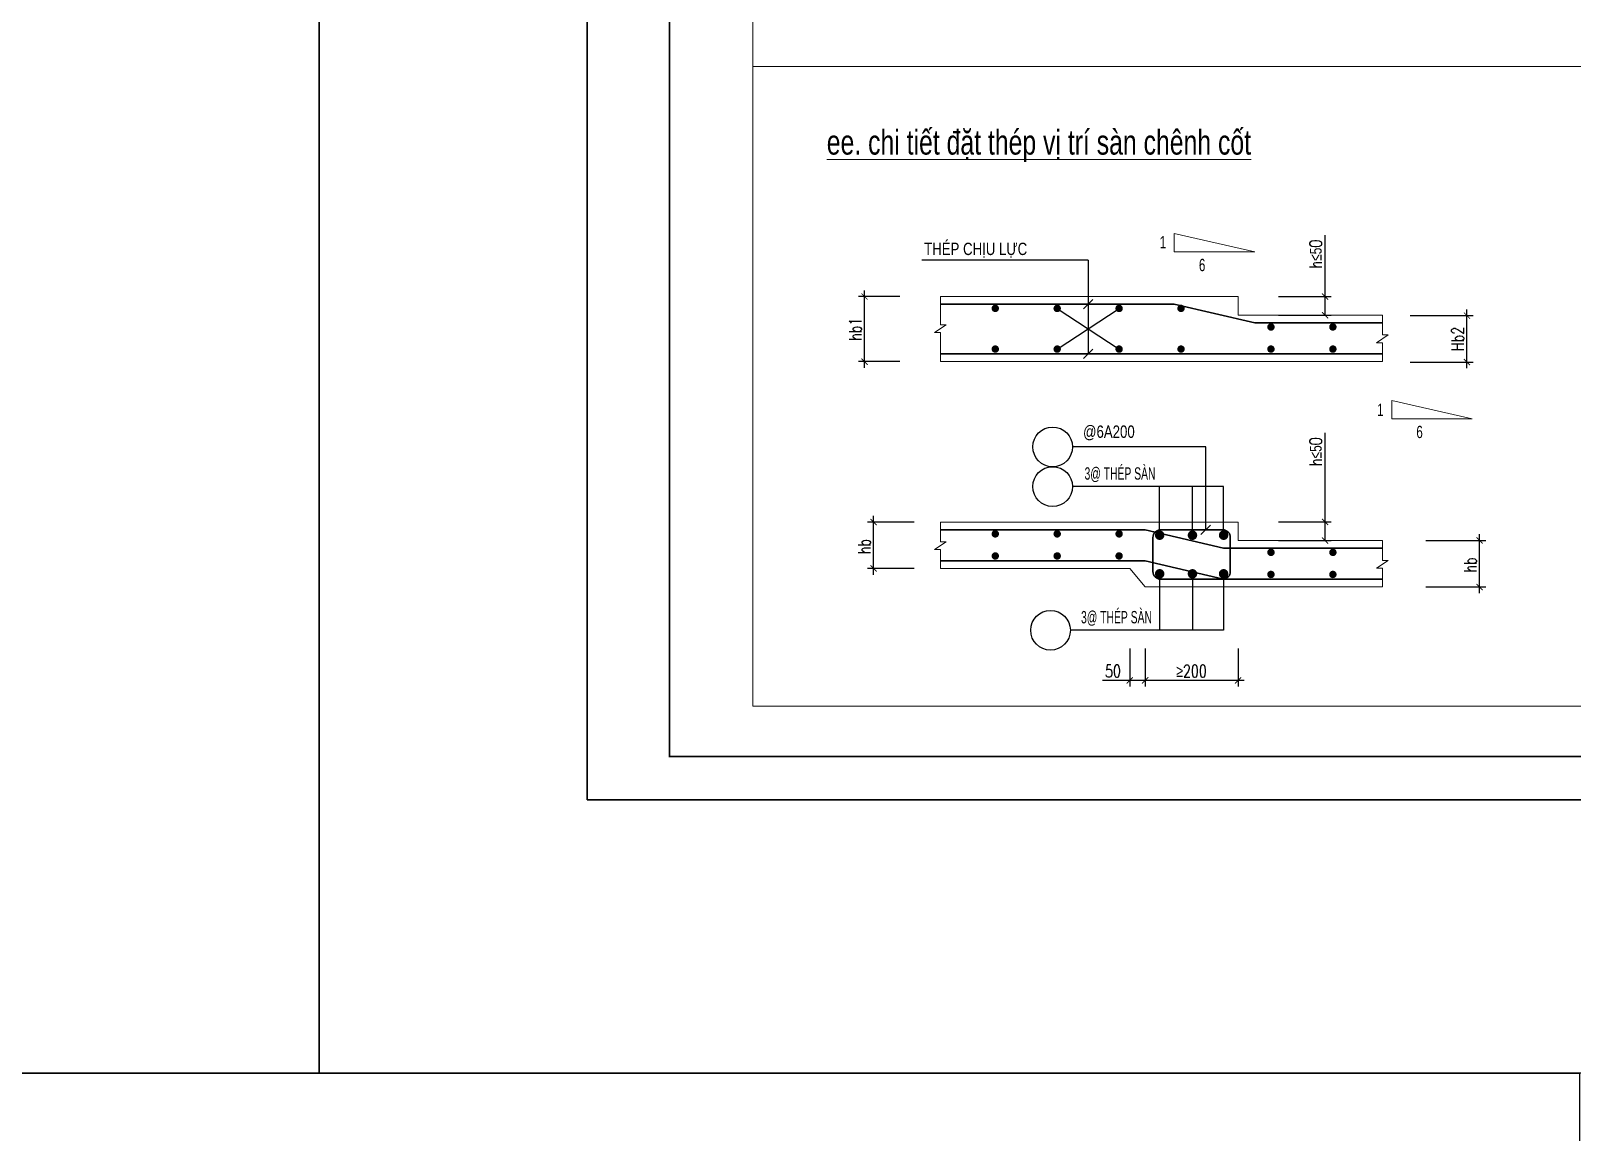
# Model space of a CAD drawing. Extents: x -2098986 to 943, y -1296280 to 73591.
# Drawn here: x -1599226 to -1574276, y -1052732 to -1034913 of the extents above; entities that cross this region are included whole.
import ezdxf
from ezdxf.enums import TextEntityAlignment as Align

# ---------------------------------------------------------------- set-up
doc = ezdxf.new("R2010")
doc.units = 0
doc.header["$LTSCALE"] = 150
doc.header["$PDMODE"] = 35
doc.layers.get('Defpoints').update_dxf_attribs({"lineweight": 18})
for name, color, linetype, lineweight in [('05.Text', 253, 'Continuous', 18), ('11.Khung bo', 32, 'Continuous', 50), ('12.Khung', 36, 'Continuous', 25), ('KC.QDC A3$0$NETKHUAT', 8, 'Continuous', 15), ('KCVN-THAY', 7, 'Continuous', 25), ('LS-DIM', 251, 'Continuous', 13), ('LS-TEXT', 60, 'Continuous', 20), ('LS-THAY', 7, 'Continuous', 20), ('LS-THEP', 3, 'Continuous', 35)]:
    doc.layers.add(name, color=color, linetype=linetype, lineweight=lineweight)
doc.layers.add('DIM', color=1, linetype='Continuous')
doc.layers.add('KC.QDC A3$0$9', color=9, linetype='Continuous')
doc.layers.add('Tpl_Bound', color=1, linetype='Continuous', plot=False)
doc.styles.add('KC.QDC A3$0$Arial', font='arial.ttf', dxfattribs={"width": 0.6})
doc.styles.add('KC.QDC A3$0$TEXT', font='', dxfattribs={"width": 0.8})
doc.styles.add('KC.QDC A3$0$VNH', font='', dxfattribs={"width": 0.7})
doc.styles.add('KCVN-LEADER', font='vnromadi.shx', dxfattribs={"width": 0.7, "height": 4})
doc.styles.add('vnsimpli', font='vnsimli.shx', dxfattribs={"width": 0.75})
doc.styles.get('KC.QDC A3$0$TEXT').set_extended_font_data('.VnAvantH')
doc.styles.get('KC.QDC A3$0$VNH').set_extended_font_data('.VnAvantH')
doc.dimstyles.new('D20', dxfattribs={"dimscale": 0, "dimtxt": 200, "dimasz": 100, "dimexe": 100, "dimexo": 1, "dimgap": 50, "dimtad": 1, "dimdec": 0, "dimlfac": 0.2, "dimdsep": 46, "dimtxsty": 'vnsimpli', "dimblk1": 'ARCHTICK', "dimblk2": 'ARCHTICK', "dimsah": 1, "dimcen": 0, "dimdle": 100, "dimclrd": 256, "dimclre": 256, "dimclrt": 60, "dimadec": 0, "dimazin": 0, "dimtfac": 0.004, "dimtdec": 0, "dimtmove": 0, "dimatfit": 3, "dimldrblk": 'ARCHTICK', "dimfxl": 1, "dimtolj": 1, "dimarcsym": 0})

# ---------------------------------------------------------------- blocks, each defined once
blk = doc.blocks.new('*U4')
at = {"layer": 'KCVN-THAY', "color": 140}
blk.add_lwpolyline([(214871.76, 86966.68), (215381.8, 86966.68), (215381.8, 86579.68), (214871.76, 86579.68)], close=True, dxfattribs=at)
blk = doc.blocks.new('_ArchTick')
at = {"layer": 'DIM', "color": 0, "const_width": 0.15}
blk.add_lwpolyline([(-0.5, -0.5), (0.5, 0.5)], dxfattribs=at)
blk = doc.blocks.new('*D94')
at = {"layer": 'Defpoints', "color": 0, "transparency": 16777216}
for p in [(-1576899, -1039520), (-1575979, -1039520), (-1576899, -1040272)]:
    blk.add_point(p, dxfattribs=at)
at = {"layer": 'LS-DIM', "lineweight": -2, "transparency": 16777216}
for p, q in [((-1575979, -1040372), (-1575979, -1039420)), ((-1576898, -1039520), (-1575879, -1039520)), ((-1576898, -1040272), (-1575879, -1040272))]:
    blk.add_line(p, q, dxfattribs=at)
at = {"layer": 'LS-DIM', "lineweight": -2, "transparency": 16777216, "xscale": 100, "yscale": 100, "zscale": 100}
for p, rotation in [((-1575979, -1039520), 90), ((-1575979, -1040272), 270)]:
    blk.add_blockref('_ArchTick', p, dxfattribs=dict(at, rotation=rotation))
at = {"layer": 'LS-DIM', "color": 60, "transparency": 16777216, "insert": (-1576129, -1039896), "char_height": 200, "attachment_point": 5, "rotation": 90, "style": 'vnsimpli'}
blk.add_mtext('\\A1;Hb2', dxfattribs=at)
blk = doc.blocks.new('*D95')
at = {"layer": 'Defpoints', "color": 0, "transparency": 16777216}
for p in [(-1579028, -1039212), (-1579028, -1039513), (-1578275, -1039513)]:
    blk.add_point(p, dxfattribs=at)
at = {"layer": 'LS-DIM', "lineweight": -2, "transparency": 16777216}
for p, q in [((-1578275, -1039212), (-1578275, -1038219)), ((-1578275, -1039513), (-1578275, -1039112)), ((-1579027, -1039212), (-1578175, -1039212)), ((-1579027, -1039513), (-1578175, -1039513))]:
    blk.add_line(p, q, dxfattribs=at)
at = {"layer": 'LS-DIM', "lineweight": -2, "transparency": 16777216, "xscale": 100, "yscale": 100, "zscale": 100}
for p, rotation in [((-1578275, -1039212), 90), ((-1578275, -1039513), 270)]:
    blk.add_blockref('_ArchTick', p, dxfattribs=dict(at, rotation=rotation))
at = {"layer": 'LS-DIM', "color": 60, "transparency": 16777216, "insert": (-1578425, -1038524), "char_height": 200, "attachment_point": 5, "rotation": 90, "style": 'vnsimpli'}
blk.add_mtext('\\A1;h{\\fSymbol|b0|i0|c2|p18;\\H0.9583x;£\\Fhoatbif|c0;5}0', dxfattribs=at)
blk = doc.blocks.new('*D96')
at = {"layer": 'Defpoints', "color": 0, "transparency": 16777216}
for p in [(-1581187, -1044907), (-1579684, -1044907), (-1581187, -1045422)]:
    blk.add_point(p, dxfattribs=at)
at = {"layer": 'LS-DIM', "lineweight": -2, "transparency": 16777216}
for p, q in [((-1581187, -1044908), (-1581187, -1045522)), ((-1579684, -1044908), (-1579684, -1045522)), ((-1579584, -1045422), (-1581287, -1045422))]:
    blk.add_line(p, q, dxfattribs=at)
at = {"layer": 'LS-DIM', "lineweight": -2, "transparency": 16777216, "xscale": 100, "yscale": 100, "zscale": 100, "rotation": 180}
blk.add_blockref('_ArchTick', (-1581187, -1045422), dxfattribs=at)
at = {"layer": 'LS-DIM', "lineweight": -2, "transparency": 16777216, "xscale": 100, "yscale": 100, "zscale": 100}
blk.add_blockref('_ArchTick', (-1579684, -1045422), dxfattribs=at)
at = {"layer": 'LS-DIM', "color": 60, "transparency": 16777216, "insert": (-1580436, -1045272), "char_height": 200, "attachment_point": 5, "style": 'vnsimpli'}
blk.add_mtext('\\A1;{\\fSymbol|b0|i0|c2|p18;\\H0.9583x;³}200', dxfattribs=at)
blk = doc.blocks.new('*D97')
at = {"layer": 'Defpoints', "color": 0, "transparency": 16777216}
for p in [(-1576646, -1043159), (-1575775, -1043159), (-1576646, -1043911)]:
    blk.add_point(p, dxfattribs=at)
at = {"layer": 'LS-DIM', "lineweight": -2, "transparency": 16777216}
for p, q in [((-1576645, -1043159), (-1575675, -1043159)), ((-1575775, -1044011), (-1575775, -1043059)), ((-1576645, -1043911), (-1575675, -1043911))]:
    blk.add_line(p, q, dxfattribs=at)
at = {"layer": 'LS-DIM', "lineweight": -2, "transparency": 16777216, "xscale": 100, "yscale": 100, "zscale": 100}
for p, rotation in [((-1575775, -1043159), 90), ((-1575775, -1043911), 270)]:
    blk.add_blockref('_ArchTick', p, dxfattribs=dict(at, rotation=rotation))
at = {"layer": 'LS-DIM', "color": 60, "transparency": 16777216, "insert": (-1575925, -1043553), "char_height": 200, "attachment_point": 5, "rotation": 90, "style": 'vnsimpli'}
blk.add_mtext('\\A1;hb', dxfattribs=at)
blk = doc.blocks.new('*D103')
at = {"layer": 'Defpoints', "color": 0, "transparency": 16777216}
for p in [(-1585730, -1039212), (-1585159, -1039212), (-1585159, -1040264)]:
    blk.add_point(p, dxfattribs=at)
at = {"layer": 'LS-DIM', "lineweight": -2, "transparency": 16777216}
for p, q in [((-1585730, -1040364), (-1585730, -1039112)), ((-1585160, -1039212), (-1585830, -1039212)), ((-1585160, -1040264), (-1585830, -1040264))]:
    blk.add_line(p, q, dxfattribs=at)
at = {"layer": 'LS-DIM', "lineweight": -2, "transparency": 16777216, "xscale": 100, "yscale": 100, "zscale": 100}
for p, rotation in [((-1585730, -1039212), 90), ((-1585730, -1040264), 270)]:
    blk.add_blockref('_ArchTick', p, dxfattribs=dict(at, rotation=rotation))
at = {"layer": 'LS-DIM', "color": 60, "transparency": 16777216, "insert": (-1585880, -1039738), "char_height": 200, "attachment_point": 5, "rotation": 90, "style": 'vnsimpli'}
blk.add_mtext('\\A1;hb1', dxfattribs=at)
blk = doc.blocks.new('*D104')
at = {"layer": 'Defpoints', "color": 0, "transparency": 16777216}
for p in [(-1581438, -1044907), (-1581187, -1044907), (-1581438, -1045422)]:
    blk.add_point(p, dxfattribs=at)
at = {"layer": 'LS-DIM', "lineweight": -2, "transparency": 16777216}
for p, q in [((-1581438, -1044908), (-1581438, -1045522)), ((-1581187, -1044908), (-1581187, -1045522)), ((-1581438, -1045422), (-1581881, -1045422)), ((-1581087, -1045422), (-1581438, -1045422))]:
    blk.add_line(p, q, dxfattribs=at)
at = {"layer": 'LS-DIM', "lineweight": -2, "transparency": 16777216, "xscale": 100, "yscale": 100, "zscale": 100, "rotation": 180}
blk.add_blockref('_ArchTick', (-1581438, -1045422), dxfattribs=at)
at = {"layer": 'LS-DIM', "lineweight": -2, "transparency": 16777216, "xscale": 100, "yscale": 100, "zscale": 100}
blk.add_blockref('_ArchTick', (-1581187, -1045422), dxfattribs=at)
at = {"layer": 'LS-DIM', "color": 60, "transparency": 16777216, "insert": (-1581709, -1045272), "char_height": 200, "attachment_point": 5, "style": 'vnsimpli'}
blk.add_mtext('\\A1;50', dxfattribs=at)
blk = doc.blocks.new('*D105')
at = {"layer": 'Defpoints', "color": 0, "transparency": 16777216}
for p in [(-1585585, -1042860), (-1584925, -1042860), (-1584925, -1043612)]:
    blk.add_point(p, dxfattribs=at)
at = {"layer": 'LS-DIM', "lineweight": -2, "transparency": 16777216}
for p, q in [((-1584926, -1042860), (-1585685, -1042860)), ((-1585585, -1043712), (-1585585, -1042760)), ((-1584926, -1043612), (-1585685, -1043612))]:
    blk.add_line(p, q, dxfattribs=at)
at = {"layer": 'LS-DIM', "lineweight": -2, "transparency": 16777216, "xscale": 100, "yscale": 100, "zscale": 100}
for p, rotation in [((-1585585, -1042860), 90), ((-1585585, -1043612), 270)]:
    blk.add_blockref('_ArchTick', p, dxfattribs=dict(at, rotation=rotation))
at = {"layer": 'LS-DIM', "color": 60, "transparency": 16777216, "insert": (-1585735, -1043254), "char_height": 200, "attachment_point": 5, "rotation": 90, "style": 'vnsimpli'}
blk.add_mtext('\\A1;hb', dxfattribs=at)
blk = doc.blocks.new('*D106')
at = {"layer": 'Defpoints', "color": 0, "transparency": 16777216}
for p in [(-1579028, -1042859), (-1579028, -1043159), (-1578275, -1043159)]:
    blk.add_point(p, dxfattribs=at)
at = {"layer": 'LS-DIM', "lineweight": -2, "transparency": 16777216}
for p, q in [((-1578275, -1042859), (-1578275, -1041416)), ((-1579027, -1042859), (-1578175, -1042859)), ((-1578275, -1043159), (-1578275, -1042759)), ((-1579027, -1043159), (-1578175, -1043159))]:
    blk.add_line(p, q, dxfattribs=at)
at = {"layer": 'LS-DIM', "lineweight": -2, "transparency": 16777216, "xscale": 100, "yscale": 100, "zscale": 100}
for p, rotation in [((-1578275, -1042859), 90), ((-1578275, -1043159), 270)]:
    blk.add_blockref('_ArchTick', p, dxfattribs=dict(at, rotation=rotation))
at = {"layer": 'LS-DIM', "color": 60, "transparency": 16777216, "insert": (-1578425, -1041721), "char_height": 200, "attachment_point": 5, "rotation": 90, "style": 'vnsimpli'}
blk.add_mtext('\\A1;h{\\fSymbol|b0|i0|c2|p18;\\H0.9583x;£\\Fhoatbif|c0;5}0', dxfattribs=at)
blk = doc.blocks.new('100')
at = {"layer": '11.Khung bo', "const_width": 26.7}
blk.add_lwpolyline([(1860913, -945240), (1860913, -916940), (1896063, -916940), (1896063, -945240)], close=True, dxfattribs=at)
blk.add_lwpolyline([(1860913, -945240), (1860913, -916940), (1896063, -916940), (1896063, -945240)], close=True, dxfattribs=at)
blk.add_lwpolyline([(1860913, -945240), (1860913, -916940), (1896063, -916940), (1896063, -945240)], close=True, dxfattribs=at)
at = {"layer": '12.Khung'}
blk.add_lwpolyline([(1901579, -945940), (1901579, -916240), (1859580, -916240), (1859580, -945940)], close=True, dxfattribs=at)
blk.add_lwpolyline([(1901579, -945940), (1901579, -916240), (1859580, -916240), (1859580, -945940)], close=True, dxfattribs=at)
blk.add_lwpolyline([(1901579, -945940), (1901579, -916240), (1859580, -916240), (1859580, -945940)], close=True, dxfattribs=at)

msp = doc.modelspace()

# ---------------------------------------------------------------- linework, layer by layer
at = {"layer": 'KC.QDC A3$0$9', "linetype": 'ByBlock'}
for p, q in [((-1582110.7, -1038624.4), (-1584801.9, -1038624.4)), ((-1582110.7, -1038624.4), (-1582110.7, -1040139.1)), ((-1582611.9, -1039403.6), (-1581609.6, -1040061.6)), ((-1582611.9, -1040061.6), (-1581609.6, -1039403.6)), ((-1580207.2, -1042985.5), (-1580207.2, -1041644.5)), ((-1580953.2, -1043073.4), (-1580953.2, -1042287.1)), ((-1580422.1, -1043073.4), (-1580422.1, -1042287.1)), ((-1579918.4, -1043073.4), (-1579918.4, -1042287.1)), ((-1580953.2, -1043697.8), (-1580953.2, -1044611.7)), ((-1580422.1, -1043697.8), (-1580422.1, -1044611.7)), ((-1579918.4, -1043697.8), (-1579918.4, -1044611.7))]:
    msp.add_line(p, q, dxfattribs=at)
at = {"layer": 'KC.QDC A3$0$9', "color": 9, "linetype": 'Continuous'}
for p, q in [((-1580207.2, -1041644.5), (-1582364, -1041644.5)), ((-1579918.4, -1042287.1), (-1582364, -1042287.1)), ((-1579918.4, -1044611.7), (-1582398.7, -1044611.7))]:
    msp.add_line(p, q, dxfattribs=at)
at = {"layer": 'KC.QDC A3$0$9', "linetype": 'ByBlock'}
for centre in [(-1582685.3, -1041644.5), (-1582685.3, -1042287.1), (-1582720, -1044611.7)]:
    msp.add_circle(centre, 321.3, dxfattribs=at)
at = {"layer": 'KC.QDC A3$0$NETKHUAT'}
for points in [[(-1584501.6, -1039212), (-1584501.6, -1039670.3), (-1584407.6, -1039670.3), (-1584595.6, -1039795.7), (-1584501.6, -1039795.7), (-1584501.6, -1040264.3)], [(-1577347.3, -1039512.7), (-1577347.3, -1039833.5), (-1577253.3, -1039833.5), (-1577441.3, -1039958.9), (-1577347.3, -1039958.9), (-1577347.3, -1040264.3)], [(-1584501.6, -1042860.2), (-1584501.6, -1043181.1), (-1584407.6, -1043181.1), (-1584595.6, -1043306.4), (-1584501.6, -1043306.4), (-1584501.6, -1043611.9)], [(-1577347.3, -1043159.3), (-1577347.3, -1043480.2), (-1577253.3, -1043480.2), (-1577441.3, -1043605.6), (-1577347.3, -1043605.6), (-1577347.3, -1043911)]]:
    msp.add_lwpolyline(points, dxfattribs=at)
at = {"layer": 'LS-TEXT'}
for points in [[(-1579413, -1038490.9), (-1580716.4, -1038490.9), (-1580716.4, -1038190.3)], [(-1575892.1, -1041191.8), (-1577195.5, -1041191.8), (-1577195.5, -1040891.1)]]:
    msp.add_lwpolyline(points, close=True, dxfattribs=at)
at = {"layer": 'LS-THAY'}
for p, q in [((-1587541.1, -1035486.9), (-1555268.3, -1035486.9)), ((-1584501.6, -1039212), (-1579684.1, -1039212)), ((-1579684.1, -1039512.7), (-1577347.3, -1039512.7)), ((-1584501.6, -1040264.3), (-1577347.3, -1040264.3)), ((-1584501.6, -1042860.2), (-1579684.1, -1042860.2)), ((-1584501.6, -1043611.9), (-1581438, -1043611.9)), ((-1581438, -1043611.9), (-1581187.5, -1043911)), ((-1581187.5, -1043911), (-1577347.3, -1043911))]:
    msp.add_line(p, q, dxfattribs=at)
at = {"layer": 'LS-THAY', "color": 140}
for points in [[(-1855203.7, -1013074.3), (-1290965.3, -1013073.8), (-1290965.3, -1051773.8), (-1855203.7, -1051773.8)], [(-1855203.6, -1051773.5), (-1290965.2, -1051773), (-1290965, -1090473.8), (-1855203.4, -1090474.3)]]:
    msp.add_lwpolyline(points, close=True, dxfattribs=at)
at = {"layer": 'LS-THAY'}
msp.add_lwpolyline([(-1587541.1, -1018944.3), (-1555268.3, -1018944.3), (-1555268.3, -1045842), (-1587541.1, -1045842)], close=True, dxfattribs=at)
for points in [[(-1579684.1, -1039512.7), (-1579684.1, -1039212)], [(-1577347.3, -1043159.3), (-1579684.1, -1043159.3), (-1579684.1, -1042860.2)]]:
    msp.add_lwpolyline(points, dxfattribs=at)
at = {"layer": 'LS-THEP'}
for p, q in [((-1584501.6, -1039337.3), (-1580716.4, -1039337.3)), ((-1582188.2, -1039412.8), (-1582033.3, -1039261.7)), ((-1580716.4, -1039337.3), (-1579413, -1039637.9)), ((-1579413, -1039637.9), (-1577347.3, -1039637.9)), ((-1584501.6, -1040139.1), (-1581229.5, -1040139.1)), ((-1582188.2, -1040214.6), (-1582033.3, -1040063.5)), ((-1581229.5, -1040139.1), (-1579585.3, -1040139.1)), ((-1579585.3, -1040139.1), (-1577347.3, -1040139.1)), ((-1580284.7, -1043061), (-1580129.8, -1042909.9)), ((-1584501.6, -1042985.5), (-1581187.5, -1042985.5)), ((-1581187.5, -1042985.5), (-1579917.1, -1043284.6)), ((-1579917.1, -1043284.6), (-1577347.3, -1043284.6)), ((-1584501.6, -1043486.6), (-1581187.5, -1043486.6)), ((-1581187.5, -1043486.6), (-1579917.1, -1043785.7)), ((-1579917.1, -1043785.7), (-1577347.3, -1043785.7))]:
    msp.add_line(p, q, dxfattribs=at)
for points, const_width in [([(-1583644.2, -1039403.6, -1), (-1583584, -1039403.6, -1)], 60.1), ([(-1582641.9, -1039403.6, -1), (-1582581.8, -1039403.6, -1)], 60.1), ([(-1581639.7, -1039403.6, -1), (-1581579.5, -1039403.6, -1)], 60.1), ([(-1580637.4, -1039403.6, -1), (-1580577.3, -1039403.6, -1)], 60.1), ([(-1579181.4, -1039704.3, -1), (-1579121.2, -1039704.3, -1)], 60.1), ([(-1578179.1, -1039704.3, -1), (-1578119, -1039704.3, -1)], 60.1), ([(-1583644.2, -1040061.6, -1), (-1583584, -1040061.6, -1)], 60.1), ([(-1582641.9, -1040061.6, -1), (-1582581.8, -1040061.6, -1)], 60.1), ([(-1581639.7, -1040061.6, -1), (-1581579.5, -1040061.6, -1)], 60.1), ([(-1580637.4, -1040061.6, -1), (-1580577.3, -1040061.6, -1)], 60.1), ([(-1579181.4, -1040061.6, -1), (-1579121.2, -1040061.6, -1)], 60.1), ([(-1578179.1, -1040061.6, -1), (-1578119, -1040061.6, -1)], 60.1), ([(-1583644.2, -1043051.8, -1), (-1583584, -1043051.8, -1)], 60.1), ([(-1582641.9, -1043051.8, -1), (-1582581.8, -1043051.8, -1)], 60.1), ([(-1581639.7, -1043051.8, -1), (-1581579.5, -1043051.8, -1)], 60.1), ([(-1580991.5, -1043073.4, -1), (-1580914.8, -1043073.4, -1)], 76.7), ([(-1580460.5, -1043073.4, -1), (-1580383.8, -1043073.4, -1)], 76.7), ([(-1579880.1, -1043073.4, 1), (-1579956.8, -1043073.4, 1)], 76.7), ([(-1583644.2, -1043409.2, -1), (-1583584, -1043409.2, -1)], 60.1), ([(-1582641.9, -1043409.2, -1), (-1582581.8, -1043409.2, -1)], 60.1), ([(-1581639.7, -1043409.2, -1), (-1581579.5, -1043409.2, -1)], 60.1), ([(-1579181.4, -1043351, -1), (-1579121.2, -1043351, -1)], 60.1), ([(-1578179.1, -1043351, -1), (-1578119, -1043351, -1)], 60.1), ([(-1580991.5, -1043697.8, 1), (-1580914.8, -1043697.8, 1)], 76.7), ([(-1580460.5, -1043697.8, 1), (-1580383.8, -1043697.8, 1)], 76.7), ([(-1579880.1, -1043697.8, -1), (-1579956.8, -1043697.8, -1)], 76.7), ([(-1579181.4, -1043708.3, -1), (-1579121.2, -1043708.3, -1)], 60.1), ([(-1578179.1, -1043708.3, -1), (-1578119, -1043708.3, -1)], 60.1)]:
    msp.add_lwpolyline(points, format="xyb", close=True, dxfattribs=dict(at, const_width=const_width))
msp.add_lwpolyline([(-1580936.9, -1043785.7), (-1579934.7, -1043785.7, 0.4142136), (-1579809.4, -1043660.5), (-1579809.4, -1043110.7, 0.4142136), (-1579934.7, -1042985.5), (-1580936.9, -1042985.5, 0.4142136), (-1581062.2, -1043110.7), (-1581062.2, -1043660.5, 0.4142136)], format="xyb", close=True, dxfattribs=at)
at = {"layer": 'Tpl_Bound', "color": 1}
msp.add_lwpolyline([(-1590223, -1047355.5), (-1590223, -1017655.5), (-1548223, -1017655.5), (-1548223, -1047355.5)], close=True, dxfattribs=at)

# ---------------------------------------------------------------- block references
at = {"layer": '05.Text', "xscale": 1.000009185772931, "yscale": 1.000009185772931, "zscale": 1.000009185772931}
msp.add_blockref('100', (-3449819.7, -101407), dxfattribs=at)
at = {"layer": 'Defpoints', "xscale": 100, "yscale": 100, "zscale": 100}
for p in [(-23132738, -9709742.8), (-23081733.7, -9709742.8), (-23112336.3, -9748442.8)]:
    msp.add_blockref('*U4', p, dxfattribs=at)

# ---------------------------------------------------------------- texts
at = {"layer": 'LS-TEXT', "style": 'KCVN-LEADER', "width": 0.75}
msp.add_text('%%Uee. chi tiÕt ®Æt thÐp vÞ trÝ sµn chªnh cèt', height=400, dxfattribs=at).set_placement((-1586342.3, -1036715.2), align=Align.MIDDLE_LEFT)
at = {"layer": 'LS-TEXT'}
for s, style, width, p in [('thÐp chÞu lùc', 'KC.QDC A3$0$TEXT', 0.8, (-1584765.8, -1038540.3)), ('1', 'KC.QDC A3$0$VNH', 0.7, (-1580953.4, -1038433.4)), ('6', 'KC.QDC A3$0$VNH', 0.7, (-1580317.9, -1038801.4)), ('1', 'KC.QDC A3$0$VNH', 0.7, (-1577432.5, -1041143.7)), ('@6a200', 'KC.QDC A3$0$TEXT', 0.8, (-1582192.7, -1041497.9)), ('6', 'KC.QDC A3$0$VNH', 0.7, (-1576797.9, -1041502.2)), ('3@ THÉP SÀN', 'KC.QDC A3$0$Arial', 0.6, (-1582169, -1042174.8)), ('3@ THÉP SÀN', 'KC.QDC A3$0$Arial', 0.6, (-1582225.8, -1044499.5))]:
    msp.add_text(s, height=200, dxfattribs=dict(at, style=style, width=width)).set_placement(p)

# ---------------------------------------------------------------- dimensions: what is measured, and where the dimension line sits
at = {"layer": 'LS-DIM'}
for base, p1, p2, angle, text, picture, middle in [((-1578274.9, -1039512.7), (-1579028, -1039212), (-1579028, -1039512.7), 270, 'h{\\fSymbol|b0|i0|c2|p18;\\H0.9583x;£\\Fhoatbif|c0;5}0', '*D95', (-1578274.9, -1038524.5)), ((-1585730.1, -1039212), (-1585159.3, -1040264.3), (-1585159.3, -1039212), 90, 'hb1', '*D103', (-1585730.1, -1039738.2)), ((-1575979, -1039520.2), (-1576899.3, -1040271.9), (-1576899.3, -1039520.2), 90, 'Hb2', '*D94', (-1575979, -1039896.1)), ((-1578274.9, -1043159.3), (-1579028, -1042858.7), (-1579028, -1043159.3), 270, 'h{\\fSymbol|b0|i0|c2|p18;\\H0.9583x;£\\Fhoatbif|c0;5}0', '*D106', (-1578274.9, -1041721.3)), ((-1585584.6, -1042860.2), (-1584925.2, -1043611.9), (-1584925.2, -1042860.2), 90, 'hb', '*D105', (-1585584.6, -1043254.1)), ((-1575775, -1043159.3), (-1576646.2, -1043911), (-1576646.2, -1043159.3), 90, 'hb', '*D97', (-1575775, -1043553.3))]:
    dim = msp.add_linear_dim(base=base, p1=p1, p2=p2, angle=angle, text=text, dimstyle='D20', override={"dimscale": 1}, dxfattribs=at)
    dim.commit()
    dim.dimension.update_dxf_attribs({"geometry": picture, "text_midpoint": middle, "dimtype": 161})
for p1, p2, text, picture, middle in [((-1581187.5, -1044907), (-1581438, -1044907), '50', '*D104', (-1581709.5, -1045272)), ((-1579684.1, -1044907), (-1581187.5, -1044907), '{\\fSymbol|b0|i0|c2|p18;\\H0.9583x;³}200', '*D96', (-1580435.8, -1045272))]:
    dim = msp.add_aligned_dim(p1=p1, p2=p2, distance=515, text=text, dimstyle='D20', override={"dimscale": 1}, dxfattribs=at)
    dim.commit()
    dim.dimension.update_dxf_attribs({"geometry": picture, "text_midpoint": middle})

doc.saveas('drawing.dxf')
